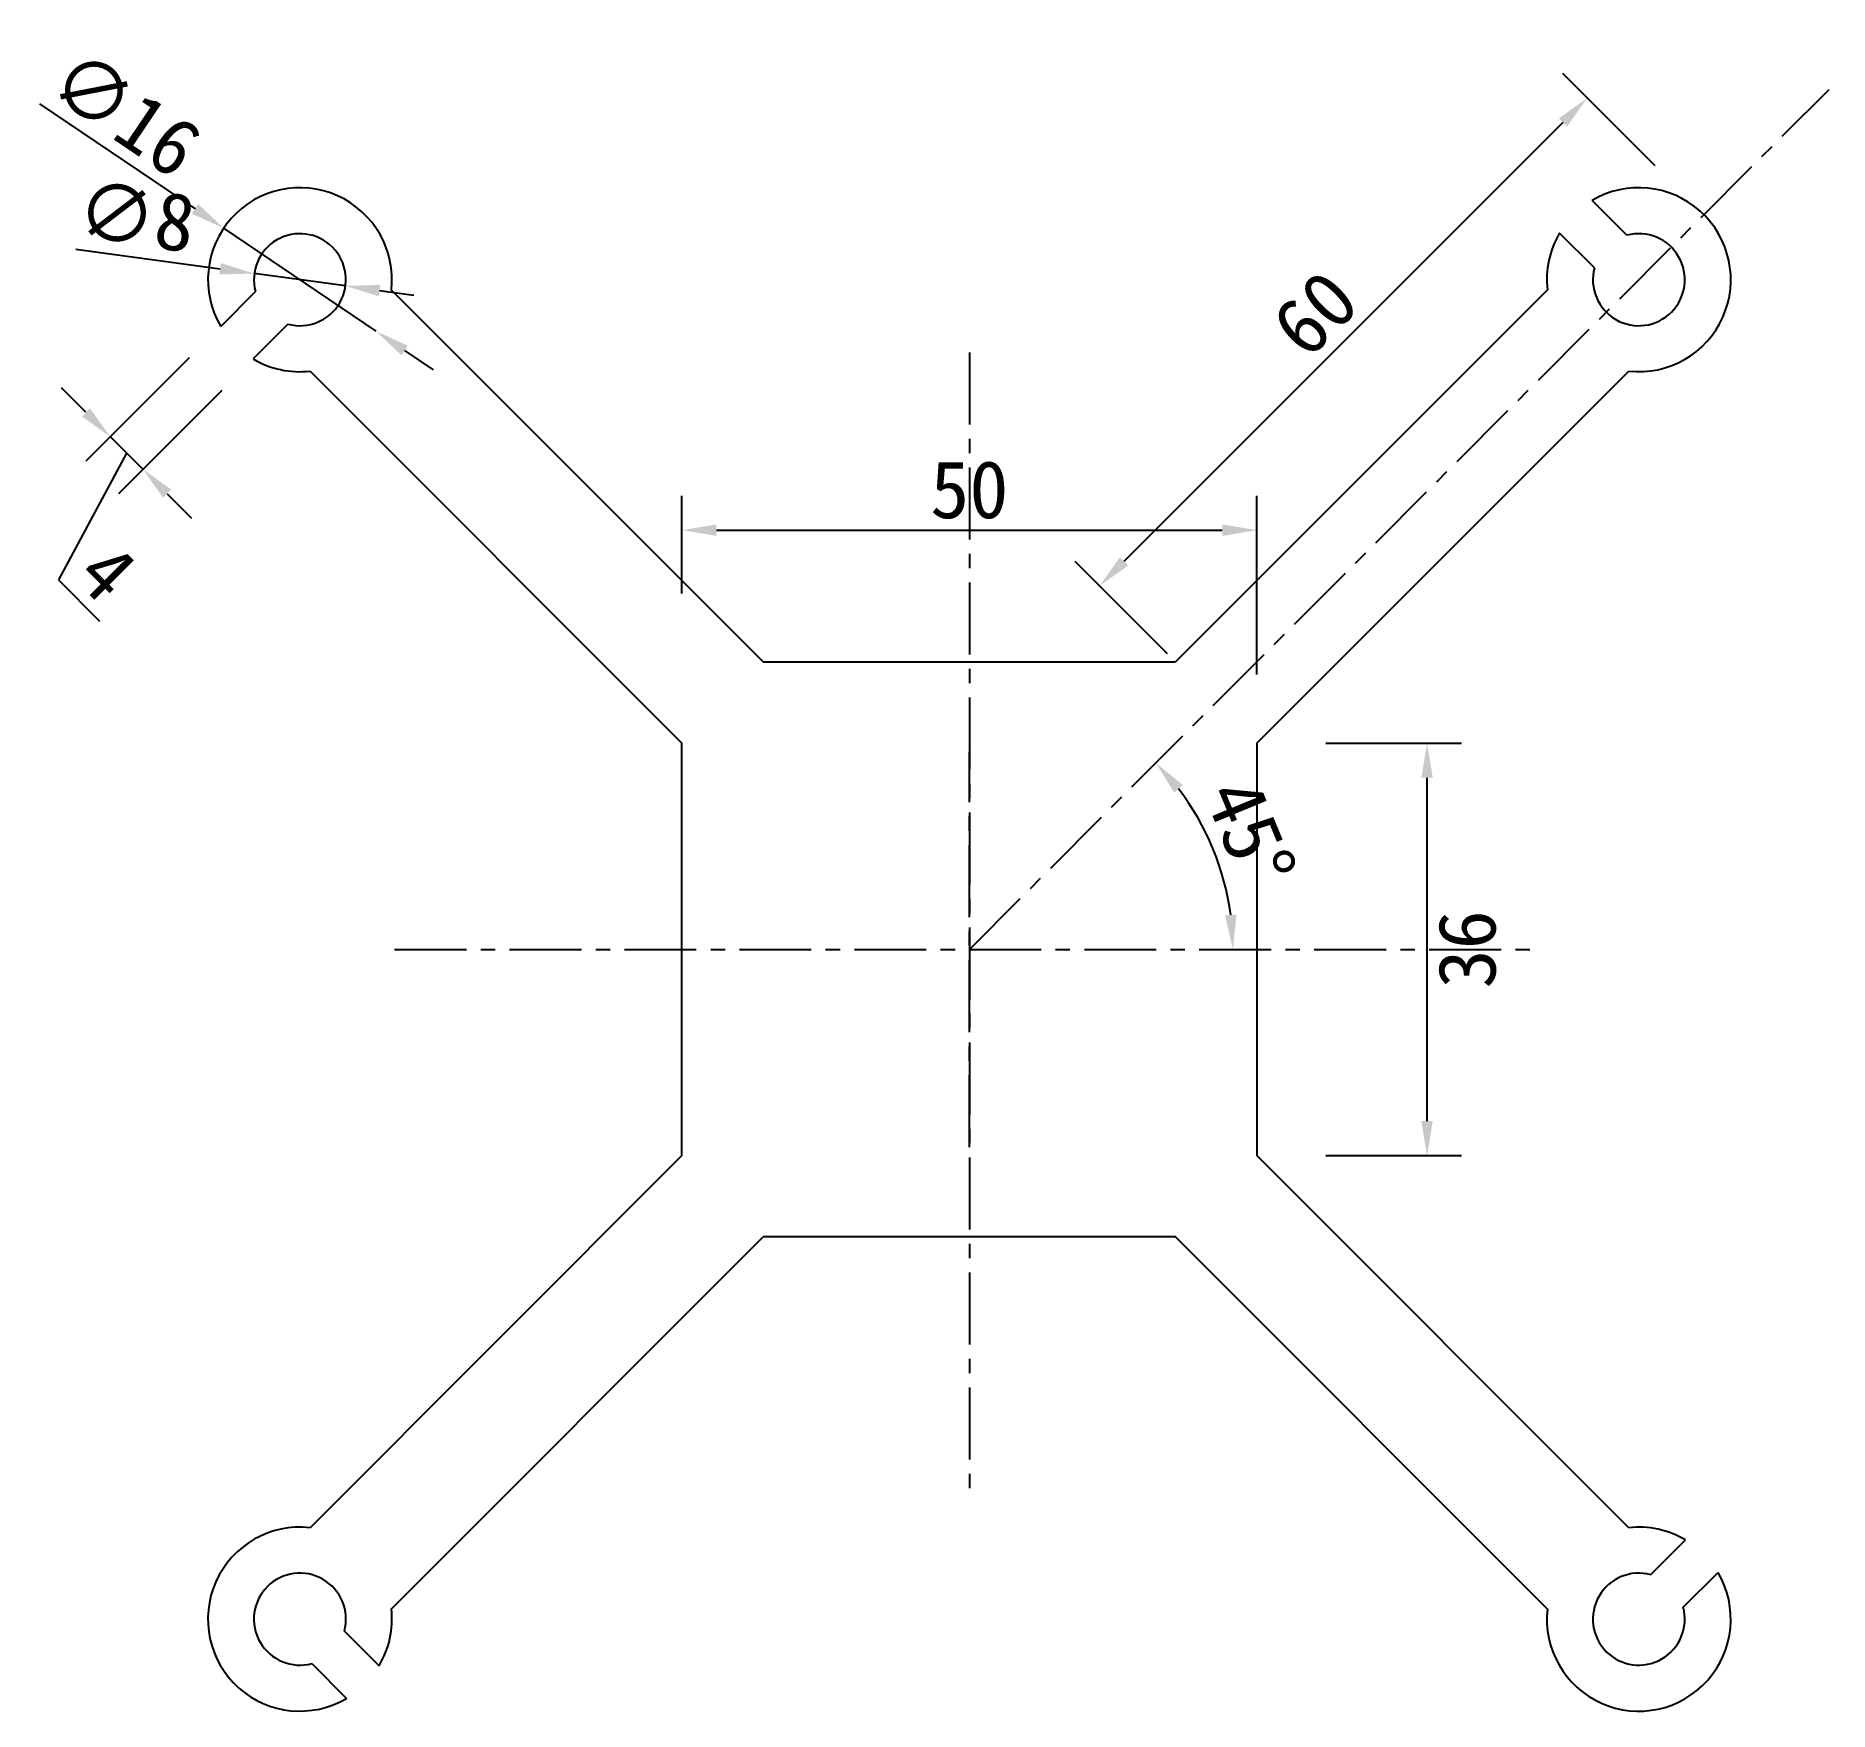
# Model space of a CAD drawing. Header units: millimetres. Extents: x 3049 to 3205, y 1330 to 1475.
import ezdxf

# ---------------------------------------------------------------- set-up
doc = ezdxf.new("R2010")
doc.units = ezdxf.units.MM
doc.linetypes.add('CENTER', pattern=[2, 1.25, -0.25, 0.25, -0.25])
doc.layers.add('0-地坪', color=8, linetype='Continuous')
doc.styles.add('标柱文字样式', font='')
doc.styles.get('标柱文字样式').set_extended_font_data('SimSun')
doc.dimstyles.new('dim--50', dxfattribs={"dimtxt": 25, "dimasz": 15, "dimexe": 15, "dimexo": 5, "dimgap": 5, "dimtad": 2, "dimdec": 0, "dimdsep": 46, "dimtxsty": '标柱文字样式', "dimcen": 30, "dimdle": 5, "dimclrd": 135, "dimclre": 135, "dimclrt": 135, "dimadec": 0, "dimazin": 0, "dimtfac": 1, "dimtdec": 0, "dimtmove": 1, "dimatfit": 3, "dimldrblk": 'DOT', "dimfxl": 1, "dimtolj": 1, "dimtzin": 0, "dimarcsym": 0})

# ---------------------------------------------------------------- blocks, each defined once
blk = doc.blocks.new('*D13')
at = {"layer": '0-地坪', "color": 135, "lineweight": -2, "ltscale": 5, "transparency": 16777216}
for p, q in [((3105.19, 1426.76), (3105.19, 1435.27)), ((3155.19, 1419.71), (3155.19, 1435.27)), ((3108.19, 1432.27), (3152.19, 1432.27))]:
    blk.add_line(p, q, dxfattribs=at)
at = {"layer": '0-地坪', "color": 135, "ltscale": 5, "transparency": 16777216}
for points in [[(3108.19, 1432.77), (3108.19, 1431.77), (3105.19, 1432.27)], [(3152.19, 1432.77), (3152.19, 1431.77), (3155.19, 1432.27)]]:
    blk.add_solid(points, dxfattribs=at)
at = {"layer": 'Defpoints', "color": 0, "ltscale": 5, "transparency": 16777216}
for p in [(3155.19, 1432.27), (3105.19, 1420.76), (3155.19, 1413.71)]:
    blk.add_point(p, dxfattribs=at)
at = {"layer": '0-地坪', "color": 135, "ltscale": 5, "transparency": 16777216, "insert": (3130.19, 1435.77), "char_height": 5, "attachment_point": 5, "style": '标柱文字样式'}
blk.add_mtext('\\A1;50', dxfattribs=at)
blk = doc.blocks.new('_Dot')
at = {"color": 0, "linetype": 'ByBlock', "lineweight": -2}
blk.add_line((-0.5, 0), (-1, 0), dxfattribs=at)
at = {"color": 0, "linetype": 'ByBlock', "const_width": 0.5}
blk.add_lwpolyline([(-0.25, 0, 1), (0.25, 0, 1)], format="xyb", close=True, dxfattribs=at)
blk = doc.blocks.new('*D14')
at = {"layer": '0-地坪', "color": 135, "lineweight": -2, "ltscale": 5, "transparency": 16777216}
for p, q in [((3161.19, 1413.74), (3173, 1413.74)), ((3170, 1380.89), (3170, 1410.74)), ((3161.19, 1377.89), (3173, 1377.89))]:
    blk.add_line(p, q, dxfattribs=at)
at = {"layer": '0-地坪', "color": 135, "ltscale": 5, "transparency": 16777216}
for points in [[(3169.5, 1410.74), (3170.5, 1410.74), (3170, 1413.74)], [(3169.5, 1380.89), (3170.5, 1380.89), (3170, 1377.89)]]:
    blk.add_solid(points, dxfattribs=at)
at = {"layer": 'Defpoints', "color": 0, "ltscale": 5, "transparency": 16777216}
for p in [(3155.19, 1413.74), (3170, 1413.74), (3155.19, 1377.89)]:
    blk.add_point(p, dxfattribs=at)
at = {"layer": '0-地坪', "color": 135, "ltscale": 5, "transparency": 16777216, "insert": (3173.5, 1395.82), "char_height": 5, "attachment_point": 5, "rotation": 90, "style": '标柱文字样式'}
blk.add_mtext('\\A1;36', dxfattribs=at)
blk = doc.blocks.new('*D12')
at = {"layer": '0-地坪', "color": 135, "lineweight": -2, "ltscale": 5, "transparency": 16777216}
for p, q in [((3189.84, 1463.95), (3181.82, 1471.97)), ((3181.82, 1467.73), (3143.63, 1429.54)), ((3147.41, 1421.52), (3139.39, 1429.54))]:
    blk.add_line(p, q, dxfattribs=at)
at = {"layer": '0-地坪', "color": 135, "ltscale": 5, "transparency": 16777216}
for points in [[(3181.47, 1468.08), (3182.17, 1467.37), (3183.94, 1469.85)], [(3143.28, 1429.9), (3143.99, 1429.19), (3141.51, 1427.42)]]:
    blk.add_solid(points, dxfattribs=at)
at = {"layer": 'Defpoints', "color": 0, "ltscale": 5, "transparency": 16777216}
for p in [(3194.08, 1459.71), (3141.51, 1427.42), (3151.66, 1417.28)]:
    blk.add_point(p, dxfattribs=at)
at = {"layer": '0-地坪', "color": 135, "ltscale": 5, "transparency": 16777216, "insert": (3160.25, 1451.11), "char_height": 5, "attachment_point": 5, "rotation": 45, "style": '标柱文字样式'}
blk.add_mtext('\\A1;60', dxfattribs=at)
blk = doc.blocks.new('*D15')
at = {"layer": '0-地坪', "color": 135, "lineweight": -2, "ltscale": 5, "transparency": 16777216}
for p, q in [((3062.34, 1447.26), (3053.35, 1438.27)), ((3053.35, 1442.52), (3051.23, 1444.64)), ((3065.16, 1444.43), (3056.18, 1435.44)), ((3055.47, 1440.39), (3058.3, 1437.57)), ((3055.47, 1440.39), (3058.3, 1437.57)), ((3056.89, 1438.98), (3050.95, 1427.95)), ((3060.42, 1435.44), (3062.54, 1433.32)), ((3050.95, 1427.95), (3054.53, 1424.36))]:
    blk.add_line(p, q, dxfattribs=at)
at = {"layer": '0-地坪', "color": 135, "ltscale": 5, "transparency": 16777216}
for points in [[(3053.7, 1442.87), (3053, 1442.16), (3055.47, 1440.39)], [(3060.78, 1435.8), (3060.07, 1435.09), (3058.3, 1437.57)]]:
    blk.add_solid(points, dxfattribs=at)
at = {"layer": 'Defpoints', "color": 0, "ltscale": 5, "transparency": 16777216}
for p in [(3066.58, 1451.5), (3069.41, 1448.67), (3058.3, 1437.57)]:
    blk.add_point(p, dxfattribs=at)
at = {"layer": '0-地坪', "color": 135, "ltscale": 5, "transparency": 16777216, "insert": (3055.21, 1428.63), "char_height": 5, "attachment_point": 5, "rotation": 315, "style": '标柱文字样式'}
blk.add_mtext('\\A1;4', dxfattribs=at)
blk = doc.blocks.new('*D16')
at = {"layer": '0-地坪', "color": 135, "lineweight": -2, "ltscale": 5, "transparency": 16777216}
for p, q in [((3049.32, 1469.33), (3062.84, 1460.2)), ((3078.59, 1449.57), (3065.33, 1458.53)), ((3081.07, 1447.9), (3083.56, 1446.22))]:
    blk.add_line(p, q, dxfattribs=at)
at = {"layer": '0-地坪', "color": 135, "ltscale": 5, "transparency": 16777216}
for points in [[(3063.12, 1460.62), (3062.56, 1459.79), (3065.33, 1458.53)], [(3081.35, 1448.31), (3080.79, 1447.48), (3078.59, 1449.57)]]:
    blk.add_solid(points, dxfattribs=at)
at = {"layer": 'Defpoints', "color": 0, "ltscale": 5, "transparency": 16777216}
for p in [(3065.33, 1458.53), (3078.59, 1449.57)]:
    blk.add_point(p, dxfattribs=at)
at = {"layer": '0-地坪', "color": 135, "ltscale": 5, "transparency": 16777216, "insert": (3056.79, 1468.51), "char_height": 5, "attachment_point": 5, "rotation": 325.9852, "style": '标柱文字样式'}
blk.add_mtext('\\A1;∅16', dxfattribs=at)
blk = doc.blocks.new('*D17')
at = {"layer": '0-地坪', "color": 135, "lineweight": -2, "ltscale": 5, "transparency": 16777216}
for p, q in [((3052.46, 1456.71), (3065.02, 1454.99)), ((3075.92, 1453.51), (3067.99, 1454.59)), ((3078.89, 1453.11), (3081.87, 1452.7))]:
    blk.add_line(p, q, dxfattribs=at)
at = {"layer": '0-地坪', "color": 135, "ltscale": 5, "transparency": 16777216}
for points in [[(3065.09, 1455.49), (3064.95, 1454.5), (3067.99, 1454.59)], [(3078.96, 1453.6), (3078.83, 1452.61), (3075.92, 1453.51)]]:
    blk.add_solid(points, dxfattribs=at)
at = {"layer": 'Defpoints', "color": 0, "ltscale": 5, "transparency": 16777216}
for p in [(3067.99, 1454.59), (3075.92, 1453.51)]:
    blk.add_point(p, dxfattribs=at)
at = {"layer": '0-地坪', "color": 135, "ltscale": 5, "transparency": 16777216, "insert": (3057.72, 1459.52), "char_height": 5, "attachment_point": 5, "rotation": 352.2467, "style": '标柱文字样式'}
blk.add_mtext('\\A1;∅8', dxfattribs=at)
blk = doc.blocks.new('*D18')
at = {"layer": '0-地坪', "color": 135, "lineweight": -2, "ltscale": 5, "transparency": 16777216}
blk.add_arc((3130.19, 1395.82), 22.93, 7.5012, 37.4988, dxfattribs=at)
at = {"layer": '0-地坪', "color": 135, "ltscale": 5, "transparency": 16777216}
for points in [[(3148.01, 1409.45), (3148.76, 1410.1), (3146.41, 1412.03)], [(3153.42, 1398.84), (3152.43, 1398.78), (3153.12, 1395.82)]]:
    blk.add_solid(points, dxfattribs=at)
at = {"layer": 'Defpoints', "color": 0, "ltscale": 5, "transparency": 16777216}
for p in [(3204.97, 1470.6), (3152.34, 1401.75), (3080.19, 1395.82), (3130.19, 1395.82), (3180.19, 1395.82)]:
    blk.add_point(p, dxfattribs=at)
at = {"layer": '0-地坪', "color": 135, "ltscale": 5, "transparency": 16777216, "insert": (3154.61, 1405.93), "char_height": 5, "attachment_point": 5, "rotation": 292.5, "style": '标柱文字样式'}
blk.add_mtext('\\A1;45°', dxfattribs=at)

msp = doc.modelspace()

# ---------------------------------------------------------------- linework, layer by layer
at = {"layer": '0-地坪', "color": 1, "linetype": 'CENTER', "ltscale": 5}
for p, q in [((3130.19, 1395.82), (3204.97, 1470.6)), ((3130.19, 1447.72), (3130.19, 1347.72)), ((3130.19, 1378.63), (3130.19, 1413)), ((3080.19, 1395.82), (3180.19, 1395.82))]:
    msp.add_line(p, q, dxfattribs=at)
at = {"layer": '0-地坪', "color": 7, "ltscale": 5}
for p, q in [((3187.39, 1457.91), (3184.36, 1460.94)), ((3184.56, 1455.09), (3181.53, 1458.11)), ((3068.09, 1453.01), (3065.07, 1449.99)), ((3070.92, 1450.19), (3067.89, 1447.16)), ((3189.46, 1341.45), (3192.49, 1344.47)), ((3192.29, 1338.62), (3195.32, 1341.64)), ((3075.82, 1336.55), (3078.85, 1333.52)), ((3072.99, 1333.72), (3076.02, 1330.69))]:
    msp.add_line(p, q, dxfattribs=at)
for points in [[(3112.26, 1420.82), (3112.26, 1420.82), (3079.91, 1453.17)], [(3180.47, 1453.17), (3148.12, 1420.82)], [(3072.84, 1446.1), (3105.19, 1413.74)], [(3155.19, 1413.74), (3155.19, 1413.74), (3187.54, 1446.1)], [(3112.26, 1420.82), (3148.12, 1420.82)], [(3105.19, 1377.89), (3105.19, 1413.74)], [(3155.19, 1413.74), (3155.19, 1377.89)], [(3105.19, 1377.89), (3105.19, 1377.89), (3072.84, 1345.53)], [(3187.54, 1345.53), (3155.19, 1377.89)], [(3079.91, 1338.46), (3112.26, 1370.82)], [(3148.12, 1370.82), (3112.26, 1370.82)], [(3148.12, 1370.82), (3148.12, 1370.82), (3180.47, 1338.46)]]:
    msp.add_lwpolyline(points, dxfattribs=at)
for centre, radius, start, end in [((3071.96, 1454.05), 8, 353.6822, 210.5225), ((3188.42, 1454.05), 8, 263.6822, 120.5225), ((3071.96, 1454.05), 4, 255, 195), ((3188.42, 1454.05), 8, 149.4775, 186.3178), ((3188.42, 1454.05), 4, 165, 105), ((3071.96, 1454.05), 8, 239.4775, 276.3178), ((3071.96, 1337.58), 8, 83.6822, 300.5225), ((3188.42, 1337.58), 8, 59.4775, 96.3178), ((3071.96, 1337.58), 4, 345, 285), ((3188.42, 1337.58), 8, 173.6822, 30.5225), ((3188.42, 1337.58), 4, 75, 15), ((3071.96, 1337.58), 8, 329.4775, 6.3178)]:
    msp.add_arc(centre, radius, start, end, dxfattribs=at)

# ---------------------------------------------------------------- dimensions: what is measured, and where the dimension line sits
for p1, p2, picture, middle in [((3078.59, 1449.57), (3065.33, 1458.53), '*D16', (3056.79, 1468.51)), ((3075.92, 1453.51), (3067.99, 1454.59), '*D17', (3057.72, 1459.52))]:
    dim = msp.add_diameter_dim_2p(p1=p1, p2=p2, dimstyle='dim--50', override={"dimtxt": 5, "dimasz": 3, "dimexe": 3, "dimexo": 6, "dimgap": 1}, dxfattribs=at)
    dim.commit()
    dim.dimension.update_dxf_attribs({"geometry": picture, "text_midpoint": middle})
for p1, p2, distance, picture, middle in [((3194.08, 1459.71), (3151.66, 1417.28), -14.34, '*D12', (3160.25, 1451.11)), ((3066.58, 1451.5), (3069.41, 1448.67), -15.71, '*D15', (3054.13, 1429.72))]:
    dim = msp.add_aligned_dim(p1=p1, p2=p2, distance=distance, dimstyle='dim--50', override={"dimtxt": 5, "dimasz": 3, "dimexe": 3, "dimexo": 6, "dimgap": 1}, dxfattribs=at)
    dim.commit()
    dim.dimension.update_dxf_attribs({"geometry": picture, "text_midpoint": middle})
dim = msp.add_angular_dim_2l(base=(3152.34, 1401.75), line1=((3080.19, 1395.82), (3180.19, 1395.82)), line2=((3130.19, 1395.82), (3204.97, 1470.6)), dimstyle='dim--50', override={"dimtxt": 5, "dimasz": 3, "dimexe": 3, "dimexo": 6, "dimgap": 1}, dxfattribs=at)
dim.commit()
dim.dimension.update_dxf_attribs({"geometry": '*D18', "text_midpoint": (3154.61, 1405.93)})
dim = msp.add_linear_dim(base=(3155.19, 1432.27), p1=(3105.19, 1420.76), p2=(3155.19, 1413.71), dimstyle='dim--50', override={"dimtxt": 5, "dimasz": 3, "dimexe": 3, "dimexo": 6, "dimgap": 1}, dxfattribs=at)
dim.commit()
dim.dimension.update_dxf_attribs({"geometry": '*D13', "text_midpoint": (3130.19, 1435.77)})
dim = msp.add_linear_dim(base=(3170, 1413.74), p1=(3155.19, 1377.89), p2=(3155.19, 1413.74), angle=90, dimstyle='dim--50', override={"dimtxt": 5, "dimasz": 3, "dimexe": 3, "dimexo": 6, "dimgap": 1}, dxfattribs=at)
dim.commit()
dim.dimension.update_dxf_attribs({"geometry": '*D14', "text_midpoint": (3173.5, 1395.82)})

doc.saveas('drawing.dxf')
